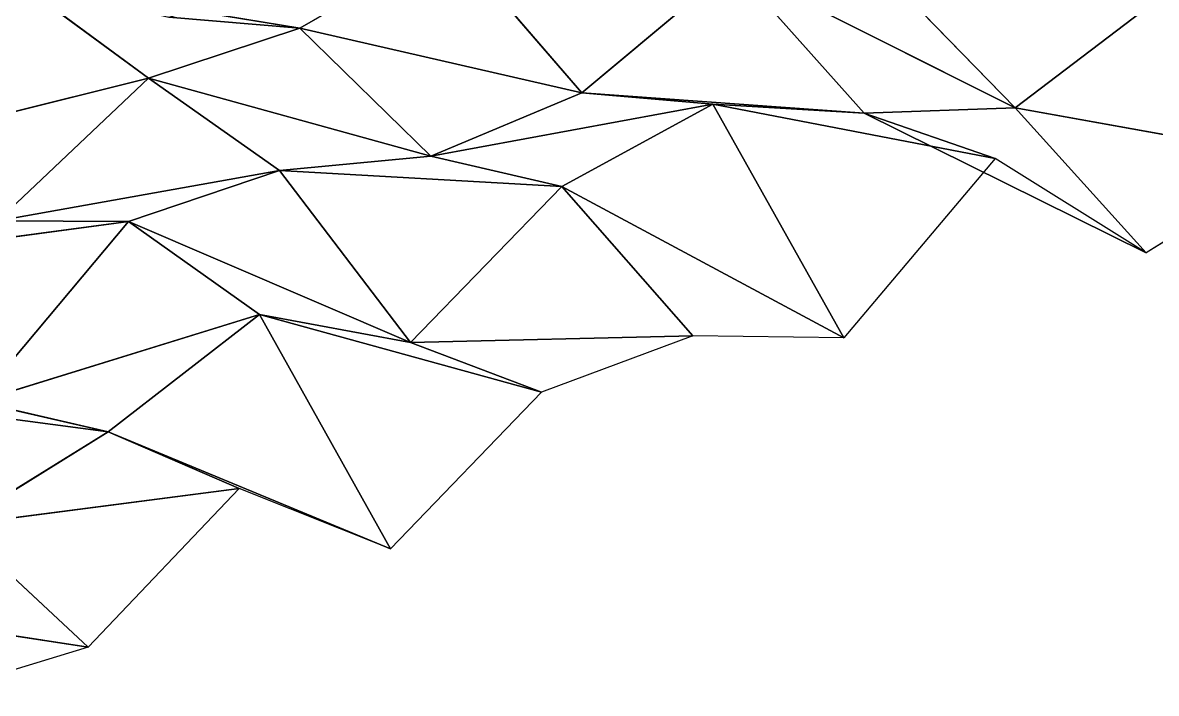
# Model space of a CAD drawing. Header units: metres. Extents: x -3703 to 431, y -1555 to 134.
# Drawn here: x -1895.7 to -1795.1, y -924.2 to -864.7 of the extents above; entities that cross this region are included whole.
import ezdxf

# ---------------------------------------------------------------- set-up
doc = ezdxf.new("R2010")
doc.units = ezdxf.units.M

msp = doc.modelspace()

# ---------------------------------------------------------------- linework, layer by layer
for p, q in [((-1857.7252, -857.41406, -4779.4546), (-1871.1417, -865.1333, -4805.2236)), ((-1871.1417, -865.1333, -4805.2236), (-1857.7252, -857.41406, -4779.4546)), ((-1857.7252, -857.41406, -4779.4546), (-1846.0978, -870.8794, -4816.77)), ((-1846.0978, -870.8794, -4816.77), (-1857.7252, -857.41406, -4779.4546)), ((-1832.6813, -859.65015, -4791.7856), (-1846.0978, -870.8794, -4816.77)), ((-1846.0978, -870.8794, -4816.77), (-1832.6813, -859.65015, -4791.7856)), ((-1807.6373, -872.22363, -4801.8057), (-1832.6813, -859.65015, -4791.7856)), ((-1832.6813, -859.65015, -4791.7856), (-1821.0538, -872.6948, -4829.1953)), ((-1821.0538, -872.6948, -4829.1953), (-1832.6813, -859.65015, -4791.7856)), ((-1832.6813, -859.65015, -4791.7856), (-1807.6373, -872.22363, -4801.8057)), ((-1819.265, -860.2694, -4764.1514), (-1807.6373, -872.22363, -4801.8057)), ((-1807.6373, -872.22363, -4801.8057), (-1819.265, -860.2694, -4764.1514)), ((-1871.1417, -865.1333, -4805.2236), (-1896.1858, -861.02136, -4793.312)), ((-1896.1858, -861.02136, -4793.312), (-1884.5582, -869.5707, -4831.727)), ((-1884.5582, -869.5707, -4831.727), (-1896.1858, -861.02136, -4793.312)), ((-1896.1858, -861.02136, -4793.312), (-1871.1417, -865.1333, -4805.2236)), ((-1794.2211, -861.9795, -4776.6), (-1807.6373, -872.22363, -4801.8057)), ((-1807.6373, -872.22363, -4801.8057), (-1794.2211, -861.9795, -4776.6)), ((-1882.7693, -864.1736, -4765.112), (-1871.1417, -865.1333, -4805.2236)), ((-1871.1417, -865.1333, -4805.2236), (-1882.7693, -864.1736, -4765.112)), ((-1871.1417, -865.1333, -4805.2236), (-1884.5582, -869.5707, -4831.727)), ((-1884.5582, -869.5707, -4831.727), (-1871.1417, -865.1333, -4805.2236)), ((-1846.0978, -870.8794, -4816.77), (-1871.1417, -865.1333, -4805.2236)), ((-1871.1417, -865.1333, -4805.2236), (-1859.5143, -876.48645, -4843.0117)), ((-1859.5143, -876.48645, -4843.0117), (-1871.1417, -865.1333, -4805.2236)), ((-1871.1417, -865.1333, -4805.2236), (-1846.0978, -870.8794, -4816.77)), ((-1884.5582, -869.5707, -4831.727), (-1909.6023, -875.8181, -4817.4985)), ((-1909.6023, -875.8181, -4817.4985), (-1884.5582, -869.5707, -4831.727)), ((-1884.5582, -869.5707, -4831.727), (-1897.9745, -882.23364, -4856.3906)), ((-1897.9745, -882.23364, -4856.3906), (-1884.5582, -869.5707, -4831.727)), ((-1859.5143, -876.48645, -4843.0117), (-1884.5582, -869.5707, -4831.727)), ((-1884.5582, -869.5707, -4831.727), (-1872.9305, -877.75977, -4870.222)), ((-1872.9305, -877.75977, -4870.222), (-1884.5582, -869.5707, -4831.727)), ((-1884.5582, -869.5707, -4831.727), (-1859.5143, -876.48645, -4843.0117)), ((-1846.0978, -870.8794, -4816.77), (-1859.5143, -876.48645, -4843.0117)), ((-1859.5143, -876.48645, -4843.0117), (-1846.0978, -870.8794, -4816.77)), ((-1821.0538, -872.6948, -4829.1953), (-1846.0978, -870.8794, -4816.77)), ((-1846.0978, -870.8794, -4816.77), (-1834.4703, -871.89185, -4856.87)), ((-1834.4703, -871.89185, -4856.87), (-1846.0978, -870.8794, -4816.77)), ((-1846.0978, -870.8794, -4816.77), (-1821.0538, -872.6948, -4829.1953)), ((-1834.4703, -871.89185, -4856.87), (-1859.5143, -876.48645, -4843.0117)), ((-1859.5143, -876.48645, -4843.0117), (-1834.4703, -871.89185, -4856.87)), ((-1834.4703, -871.89185, -4856.87), (-1847.8866, -879.1771, -4882.737)), ((-1847.8866, -879.1771, -4882.737), (-1834.4703, -871.89185, -4856.87)), ((-1821.0538, -872.6948, -4829.1953), (-1834.4703, -871.89185, -4856.87)), ((-1809.4264, -876.69604, -4868.6274), (-1834.4703, -871.89185, -4856.87)), ((-1834.4703, -871.89185, -4856.87), (-1821.0538, -872.6948, -4829.1953)), ((-1834.4703, -871.89185, -4856.87), (-1822.8427, -892.6122, -4892.5635)), ((-1822.8427, -892.6122, -4892.5635), (-1834.4703, -871.89185, -4856.87)), ((-1834.4703, -871.89185, -4856.87), (-1809.4264, -876.69604, -4868.6274)), ((-1807.6373, -872.22363, -4801.8057), (-1821.0538, -872.6948, -4829.1953)), ((-1821.0538, -872.6948, -4829.1953), (-1807.6373, -872.22363, -4801.8057)), ((-1782.5934, -876.6959, -4813.6367), (-1807.6373, -872.22363, -4801.8057)), ((-1807.6373, -872.22363, -4801.8057), (-1796.0099, -885.09106, -4839.255)), ((-1796.0099, -885.09106, -4839.255), (-1807.6373, -872.22363, -4801.8057)), ((-1807.6373, -872.22363, -4801.8057), (-1782.5934, -876.6959, -4813.6367)), ((-1796.0099, -885.09106, -4839.255), (-1821.0538, -872.6948, -4829.1953)), ((-1821.0538, -872.6948, -4829.1953), (-1809.4264, -876.69604, -4868.6274)), ((-1809.4264, -876.69604, -4868.6274), (-1821.0538, -872.6948, -4829.1953)), ((-1821.0538, -872.6948, -4829.1953), (-1796.0099, -885.09106, -4839.255)), ((-1859.5143, -876.48645, -4843.0117), (-1872.9305, -877.75977, -4870.222)), ((-1872.9305, -877.75977, -4870.222), (-1859.5143, -876.48645, -4843.0117)), ((-1859.5143, -876.48645, -4843.0117), (-1847.8866, -879.1771, -4882.737)), ((-1847.8866, -879.1771, -4882.737), (-1859.5143, -876.48645, -4843.0117)), ((-1809.4264, -876.69604, -4868.6274), (-1822.8427, -892.6122, -4892.5635)), ((-1796.0099, -885.09106, -4839.255), (-1809.4264, -876.69604, -4868.6274)), ((-1782.5934, -876.6959, -4813.6367), (-1796.0099, -885.09106, -4839.255)), ((-1872.9305, -877.75977, -4870.222), (-1897.9745, -882.23364, -4856.3906)), ((-1897.9745, -882.23364, -4856.3906), (-1872.9305, -877.75977, -4870.222)), ((-1872.9305, -877.75977, -4870.222), (-1886.347, -882.30237, -4896.7026)), ((-1886.347, -882.30237, -4896.7026), (-1872.9305, -877.75977, -4870.222)), ((-1847.8866, -879.1771, -4882.737), (-1872.9305, -877.75977, -4870.222)), ((-1872.9305, -877.75977, -4870.222), (-1861.3031, -893.0248, -4907.136)), ((-1861.3031, -893.0248, -4907.136), (-1872.9305, -877.75977, -4870.222)), ((-1872.9305, -877.75977, -4870.222), (-1847.8866, -879.1771, -4882.737)), ((-1847.8866, -879.1771, -4882.737), (-1861.3031, -893.0248, -4907.136)), ((-1861.3031, -893.0248, -4907.136), (-1847.8866, -879.1771, -4882.737)), ((-1822.8427, -892.6122, -4892.5635), (-1847.8866, -879.1771, -4882.737)), ((-1847.8866, -879.1771, -4882.737), (-1836.2592, -892.4304, -4920.1)), ((-1836.2592, -892.4304, -4920.1), (-1847.8866, -879.1771, -4882.737)), ((-1847.8866, -879.1771, -4882.737), (-1822.8427, -892.6122, -4892.5635)), ((-1886.347, -882.30237, -4896.7026), (-1911.391, -885.64294, -4883.124)), ((-1911.391, -885.64294, -4883.124), (-1886.347, -882.30237, -4896.7026)), ((-1886.347, -882.30237, -4896.7026), (-1899.7633, -898.28503, -4920.624)), ((-1899.7633, -898.28503, -4920.624), (-1886.347, -882.30237, -4896.7026)), ((-1897.9745, -882.23364, -4856.3906), (-1886.347, -882.30237, -4896.7026)), ((-1886.347, -882.30237, -4896.7026), (-1897.9745, -882.23364, -4856.3906)), ((-1861.3031, -893.0248, -4907.136), (-1886.347, -882.30237, -4896.7026)), ((-1886.347, -882.30237, -4896.7026), (-1874.7194, -890.53894, -4935.1875)), ((-1874.7194, -890.53894, -4935.1875), (-1886.347, -882.30237, -4896.7026)), ((-1886.347, -882.30237, -4896.7026), (-1861.3031, -893.0248, -4907.136)), ((-1874.7194, -890.53894, -4935.1875), (-1899.7633, -898.28503, -4920.624)), ((-1899.7633, -898.28503, -4920.624), (-1874.7194, -890.53894, -4935.1875)), ((-1874.7194, -890.53894, -4935.1875), (-1888.1359, -900.96704, -4960.3506)), ((-1888.1359, -900.96704, -4960.3506), (-1874.7194, -890.53894, -4935.1875)), ((-1861.3031, -893.0248, -4907.136), (-1874.7194, -890.53894, -4935.1875)), ((-1849.6754, -897.4352, -4946.4766), (-1874.7194, -890.53894, -4935.1875)), ((-1874.7194, -890.53894, -4935.1875), (-1861.3031, -893.0248, -4907.136)), ((-1874.7194, -890.53894, -4935.1875), (-1863.0919, -911.35144, -4970.86)), ((-1863.0919, -911.35144, -4970.86), (-1874.7194, -890.53894, -4935.1875)), ((-1874.7194, -890.53894, -4935.1875), (-1849.6754, -897.4352, -4946.4766)), ((-1836.2592, -892.4304, -4920.1), (-1861.3031, -893.0248, -4907.136)), ((-1861.3031, -893.0248, -4907.136), (-1836.2592, -892.4304, -4920.1)), ((-1836.2592, -892.4304, -4920.1), (-1849.6754, -897.4352, -4946.4766)), ((-1822.8427, -892.6122, -4892.5635), (-1836.2592, -892.4304, -4920.1)), ((-1861.3031, -893.0248, -4907.136), (-1849.6754, -897.4352, -4946.4766)), ((-1849.6754, -897.4352, -4946.4766), (-1861.3031, -893.0248, -4907.136)), ((-1849.6754, -897.4352, -4946.4766), (-1863.0919, -911.35144, -4970.86)), ((-1888.1359, -900.96704, -4960.3506), (-1913.1798, -897.65784, -4948.26)), ((-1913.1798, -897.65784, -4948.26), (-1888.1359, -900.96704, -4960.3506)), ((-1899.7633, -898.28503, -4920.624), (-1888.1359, -900.96704, -4960.3506)), ((-1888.1359, -900.96704, -4960.3506), (-1899.7633, -898.28503, -4920.624)), ((-1888.1359, -900.96704, -4960.3506), (-1901.5524, -909.2429, -4985.9956)), ((-1901.5524, -909.2429, -4985.9956), (-1888.1359, -900.96704, -4960.3506)), ((-1863.0919, -911.35144, -4970.86), (-1888.1359, -900.96704, -4960.3506)), ((-1888.1359, -900.96704, -4960.3506), (-1876.5084, -905.9918, -4999.5537)), ((-1876.5084, -905.9918, -4999.5537), (-1888.1359, -900.96704, -4960.3506)), ((-1888.1359, -900.96704, -4960.3506), (-1863.0919, -911.35144, -4970.86)), ((-1876.5084, -905.9918, -4999.5537), (-1901.5524, -909.2429, -4985.9956)), ((-1901.5524, -909.2429, -4985.9956), (-1876.5084, -905.9918, -4999.5537)), ((-1876.5084, -905.9918, -4999.5537), (-1889.9247, -920.0646, -5023.903)), ((-1863.0919, -911.35144, -4970.86), (-1876.5084, -905.9918, -4999.5537)), ((-1901.5524, -909.2429, -4985.9956), (-1889.9247, -920.0646, -5023.903)), ((-1889.9247, -920.0646, -5023.903), (-1901.5524, -909.2429, -4985.9956)), ((-1889.9247, -920.0646, -5023.903), (-1914.9686, -916.2595, -5011.9224)), ((-1914.9686, -916.2595, -5011.9224), (-1889.9247, -920.0646, -5023.903)), ((-1889.9247, -920.0646, -5023.903), (-1903.3412, -924.16516, -5050.4814))]:
    msp.add_line(p, q)
for points in [[(-1871.1417, -865.1333, -4805.2236), (-1882.7693, -864.1736, -4765.112), (-1857.7252, -857.41406, -4779.4546), (-1857.7251, -857.41394, -4779.4546)], [(-1857.7252, -857.41406, -4779.4546), (-1846.0978, -870.8794, -4816.77), (-1871.1417, -865.1333, -4805.2236), (-1871.1416, -865.1332, -4805.2236)], [(-1846.0978, -870.8794, -4816.77), (-1857.7252, -857.41406, -4779.4546), (-1832.6813, -859.65015, -4791.7856), (-1832.6812, -859.65, -4791.7856)], [(-1832.6813, -859.65015, -4791.7856), (-1821.0538, -872.6948, -4829.1953), (-1846.0978, -870.8794, -4816.77), (-1846.0977, -870.8793, -4816.77)], [(-1819.265, -860.2694, -4764.1514), (-1807.6373, -872.22363, -4801.8057), (-1832.6813, -859.65015, -4791.7856), (-1832.6812, -859.65, -4791.7856)], [(-1821.0538, -872.6948, -4829.1953), (-1832.6813, -859.65015, -4791.7856), (-1807.6373, -872.22363, -4801.8057), (-1807.6372, -872.2235, -4801.8057)], [(-1807.6373, -872.22363, -4801.8057), (-1819.265, -860.2694, -4764.1514), (-1794.2211, -861.9795, -4776.6), (-1794.221, -861.9794, -4776.6)], [(-1896.1858, -861.02136, -4793.312), (-1884.5582, -869.5707, -4831.727), (-1909.6023, -875.8181, -4817.4985), (-1909.6022, -875.818, -4817.4985)], [(-1882.7693, -864.1736, -4765.112), (-1871.1417, -865.1333, -4805.2236), (-1896.1858, -861.02136, -4793.312), (-1896.1857, -861.02124, -4793.312)], [(-1884.5582, -869.5707, -4831.727), (-1896.1858, -861.02136, -4793.312), (-1871.1417, -865.1333, -4805.2236), (-1871.1416, -865.1332, -4805.2236)], [(-1794.2211, -861.9795, -4776.6), (-1782.5934, -876.6959, -4813.6367), (-1807.6373, -872.22363, -4801.8057), (-1807.6372, -872.2235, -4801.8057)], [(-1871.1417, -865.1333, -4805.2236), (-1859.5143, -876.48645, -4843.0117), (-1884.5582, -869.5707, -4831.727), (-1884.5581, -869.57056, -4831.727)], [(-1859.5143, -876.48645, -4843.0117), (-1871.1417, -865.1333, -4805.2236), (-1846.0978, -870.8794, -4816.77), (-1846.0977, -870.8793, -4816.77)], [(-1897.9745, -882.23364, -4856.3906), (-1909.6023, -875.8181, -4817.4985), (-1884.5582, -869.5707, -4831.727), (-1884.5581, -869.57056, -4831.727)], [(-1884.5582, -869.5707, -4831.727), (-1872.9305, -877.75977, -4870.222), (-1897.9745, -882.23364, -4856.3906), (-1897.9744, -882.2335, -4856.3906)], [(-1872.9305, -877.75977, -4870.222), (-1884.5582, -869.5707, -4831.727), (-1859.5143, -876.48645, -4843.0117), (-1859.5142, -876.4863, -4843.0117)], [(-1846.0978, -870.8794, -4816.77), (-1834.4703, -871.89185, -4856.87), (-1859.5143, -876.48645, -4843.0117), (-1859.5142, -876.4863, -4843.0117)], [(-1834.4703, -871.89185, -4856.87), (-1846.0978, -870.8794, -4816.77), (-1821.0538, -872.6948, -4829.1953), (-1821.0537, -872.6947, -4829.1953)], [(-1847.8866, -879.1771, -4882.737), (-1859.5143, -876.48645, -4843.0117), (-1834.4703, -871.89185, -4856.87), (-1834.4702, -871.8917, -4856.87)], [(-1834.4703, -871.89185, -4856.87), (-1822.8427, -892.6122, -4892.5635), (-1847.8866, -879.1771, -4882.737), (-1847.8865, -879.177, -4882.737)], [(-1821.0538, -872.6948, -4829.1953), (-1809.4264, -876.69604, -4868.6274), (-1834.4703, -871.89185, -4856.87), (-1834.4702, -871.8917, -4856.87)], [(-1822.8427, -892.6122, -4892.5635), (-1834.4703, -871.89185, -4856.87), (-1809.4264, -876.69604, -4868.6274), (-1809.4263, -876.6959, -4868.6274)], [(-1807.6373, -872.22363, -4801.8057), (-1796.0099, -885.09106, -4839.255), (-1821.0538, -872.6948, -4829.1953), (-1821.0537, -872.6947, -4829.1953)], [(-1796.0099, -885.09106, -4839.255), (-1807.6373, -872.22363, -4801.8057), (-1782.5934, -876.6959, -4813.6367), (-1782.5933, -876.6958, -4813.6367)], [(-1809.4264, -876.69604, -4868.6274), (-1821.0538, -872.6948, -4829.1953), (-1796.0099, -885.09106, -4839.255), (-1796.0098, -885.09094, -4839.255)], [(-1859.5143, -876.48645, -4843.0117), (-1847.8866, -879.1771, -4882.737), (-1872.9305, -877.75977, -4870.222), (-1872.9304, -877.75964, -4870.222)], [(-1886.347, -882.30237, -4896.7026), (-1897.9745, -882.23364, -4856.3906), (-1872.9305, -877.75977, -4870.222), (-1872.9304, -877.75964, -4870.222)], [(-1872.9305, -877.75977, -4870.222), (-1861.3031, -893.0248, -4907.136), (-1886.347, -882.30237, -4896.7026), (-1886.3469, -882.30225, -4896.7026)], [(-1861.3031, -893.0248, -4907.136), (-1872.9305, -877.75977, -4870.222), (-1847.8866, -879.1771, -4882.737), (-1847.8865, -879.177, -4882.737)], [(-1847.8866, -879.1771, -4882.737), (-1836.2592, -892.4304, -4920.1), (-1861.3031, -893.0248, -4907.136), (-1861.303, -893.02466, -4907.136)], [(-1836.2592, -892.4304, -4920.1), (-1847.8866, -879.1771, -4882.737), (-1822.8427, -892.6122, -4892.5635), (-1822.8425, -892.61206, -4892.5635)], [(-1897.9745, -882.23364, -4856.3906), (-1886.347, -882.30237, -4896.7026), (-1911.391, -885.64294, -4883.124), (-1911.3909, -885.6428, -4883.124)], [(-1899.7633, -898.28503, -4920.624), (-1911.391, -885.64294, -4883.124), (-1886.347, -882.30237, -4896.7026), (-1886.3469, -882.30225, -4896.7026)], [(-1886.347, -882.30237, -4896.7026), (-1874.7194, -890.53894, -4935.1875), (-1899.7633, -898.28503, -4920.624), (-1899.7632, -898.2849, -4920.624)], [(-1874.7194, -890.53894, -4935.1875), (-1886.347, -882.30237, -4896.7026), (-1861.3031, -893.0248, -4907.136), (-1861.303, -893.02466, -4907.136)], [(-1888.1359, -900.96704, -4960.3506), (-1899.7633, -898.28503, -4920.624), (-1874.7194, -890.53894, -4935.1875), (-1874.7192, -890.5388, -4935.1875)], [(-1874.7194, -890.53894, -4935.1875), (-1863.0919, -911.35144, -4970.86), (-1888.1359, -900.96704, -4960.3506), (-1888.1357, -900.9669, -4960.3506)], [(-1861.3031, -893.0248, -4907.136), (-1849.6754, -897.4352, -4946.4766), (-1874.7194, -890.53894, -4935.1875), (-1874.7192, -890.5388, -4935.1875)], [(-1863.0919, -911.35144, -4970.86), (-1874.7194, -890.53894, -4935.1875), (-1849.6754, -897.4352, -4946.4766), (-1849.6753, -897.43506, -4946.4766)], [(-1849.6754, -897.4352, -4946.4766), (-1861.3031, -893.0248, -4907.136), (-1836.2592, -892.4304, -4920.1), (-1836.259, -892.4303, -4920.1)], [(-1899.7633, -898.28503, -4920.624), (-1888.1359, -900.96704, -4960.3506), (-1913.1798, -897.65784, -4948.26), (-1913.1797, -897.6577, -4948.26)], [(-1901.5524, -909.2429, -4985.9956), (-1913.1798, -897.65784, -4948.26), (-1888.1359, -900.96704, -4960.3506), (-1888.1357, -900.9669, -4960.3506)], [(-1888.1359, -900.96704, -4960.3506), (-1876.5084, -905.9918, -4999.5537), (-1901.5524, -909.2429, -4985.9956), (-1901.5522, -909.2428, -4985.9956)], [(-1876.5084, -905.9918, -4999.5537), (-1888.1359, -900.96704, -4960.3506), (-1863.0919, -911.35144, -4970.86), (-1863.0918, -911.3513, -4970.86)], [(-1889.9247, -920.0646, -5023.903), (-1901.5524, -909.2429, -4985.9956), (-1876.5084, -905.9918, -4999.5537), (-1876.5083, -905.9917, -4999.5537)], [(-1901.5524, -909.2429, -4985.9956), (-1889.9247, -920.0646, -5023.903), (-1914.9686, -916.2595, -5011.9224), (-1914.9685, -916.2594, -5011.9224)], [(-1903.3412, -924.16516, -5050.4814), (-1914.9686, -916.2595, -5011.9224), (-1889.9247, -920.0646, -5023.903), (-1889.9246, -920.06445, -5023.903)]]:
    msp.add_3dface(points)

doc.saveas('drawing.dxf')
